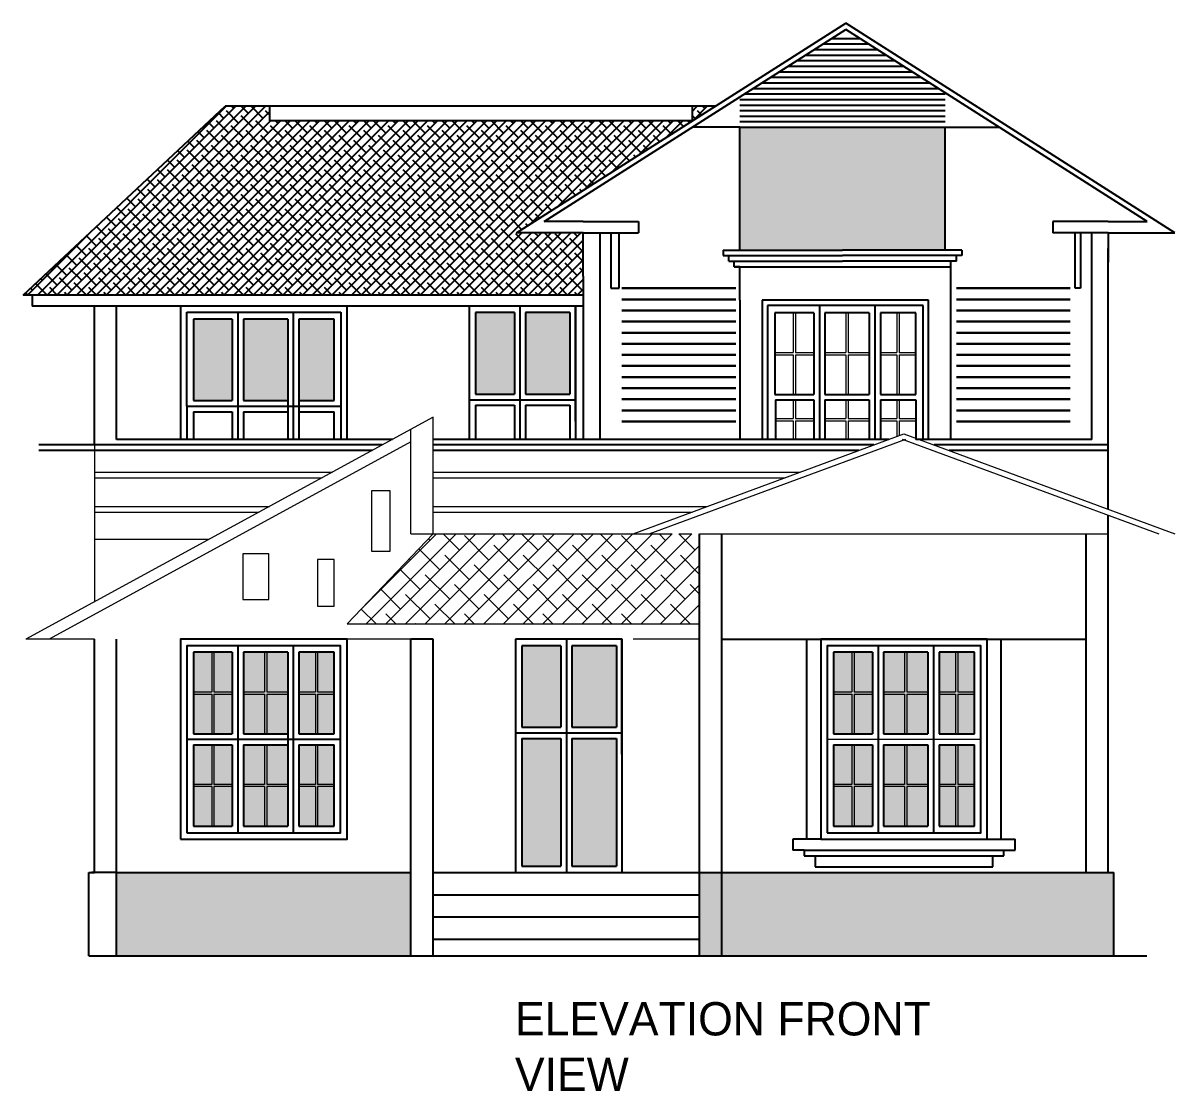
# Model space of a CAD drawing. Header units: inches. Extents: x -100 to 1476, y -184 to 112.
# Drawn here: x -58.85 to -48.48, y 40.73 to 50.35 of the extents above; entities that cross this region are included whole.
import ezdxf

# ---------------------------------------------------------------- set-up
doc = ezdxf.new("R2010")
doc.units = ezdxf.units.IN
doc.header["$MEASUREMENT"] = 0

msp = doc.modelspace()

# ---------------------------------------------------------------- hatches: boundary and pattern name
at = {"linetype": 'ByBlock'}
h = msp.add_hatch(dxfattribs=at)
h.set_pattern_fill('ANSI38', color=0, scale=0.5, style=0)
h.set_pattern_definition([(45, (-78.1642, -4.86991), (-0.044194174, 0.044194174), []), (135, (-78.1642, -4.86991), (-0.13258252, 0.044194174), [0.15625, -0.09375])])
h.paths.add_polyline_path([(-52.82219, 49.59745), (-52.82219, 49.46729), (-52.61784, 49.59745)])
h.paths.add_polyline_path([(-58.84819, 47.89745), (-53.80533, 47.89745), (-53.80533, 48.45895), (-54.40533, 48.45895), (-52.82219, 49.46729), (-56.62469, 49.46729), (-56.62469, 49.59745), (-57.02676, 49.59745)])
msp.add_hatch(color=40, dxfattribs=at).paths.add_polyline_path([(-50.54362, 49.40924), (-52.39362, 49.40924), (-52.39362, 48.30295), (-51.46862, 48.30295), (-50.54362, 48.30295)])
h = msp.add_hatch(color=256)
h.set_gradient(color1=(0, 0, 255), one_color=1, tint=1, name='SPHERICAL')
h.paths.add_polyline_path([(-54.42325, 47.73945), (-54.77325, 47.73945), (-54.77325, 47.00545), (-54.42325, 47.00545)])
h.paths.add_polyline_path([(-54.32325, 47.00545), (-53.92325, 47.00545), (-53.92325, 47.73945), (-54.32325, 47.73945)])
h = msp.add_hatch(color=22, dxfattribs=at)
h.set_gradient(color1=(0, 0, 255), one_color=1, tint=1, name='INVSPHERICAL')
h.paths.add_polyline_path([(-56.96433, 47.68145), (-57.31433, 47.68145), (-57.31433, 46.94745), (-56.96433, 46.94745)])
h.paths.add_polyline_path([(-56.86433, 46.94745), (-56.46433, 46.94745), (-56.46433, 47.68145), (-56.86433, 47.68145)])
h.paths.add_polyline_path([(-56.04633, 47.68145), (-56.36433, 47.68145), (-56.36433, 46.94745), (-56.04633, 46.94745)])
at = {"linetype": 'ByBlock', "lineweight": 18, "ltscale": 0.0008}
h = msp.add_hatch(dxfattribs=at)
h.set_pattern_fill('ANSI38', color=3)
h.set_pattern_definition([(45, (-78.1642, -4.86991), (-0.08838835, 0.08838835), []), (135, (-78.1642, -4.86991), (-0.26516504, 0.08838835), [0.3125, -0.1875])])
h.paths.add_polyline_path([(-52.75533, 45.74745), (-55.15533, 45.74745), (-55.93033, 44.93635), (-52.75533, 44.93635)])
at = {"linetype": 'ByBlock'}
h = msp.add_hatch(color=22, dxfattribs=at)
h.set_gradient(color1=(0, 0, 255), one_color=1, tint=1, name='INVHEMISPHERICAL')
h.paths.add_polyline_path([(-56.96433, 44.68145), (-57.31433, 44.68145), (-57.31433, 43.94745), (-56.96433, 43.94745)])
h.paths.add_polyline_path([(-56.86433, 43.94745), (-56.46433, 43.94745), (-56.46433, 44.68145), (-56.86433, 44.68145)])
h.paths.add_polyline_path([(-56.04633, 44.68145), (-56.36433, 44.68145), (-56.36433, 43.94745), (-56.04633, 43.94745)])
h.paths.add_polyline_path([(-56.36433, 43.11345), (-56.04633, 43.11345), (-56.04633, 43.84745), (-56.36433, 43.84745)])
h.paths.add_polyline_path([(-56.46433, 43.84745), (-56.86433, 43.84745), (-56.86433, 43.11345), (-56.46433, 43.11345)])
h.paths.add_polyline_path([(-56.96433, 43.84745), (-57.31433, 43.84745), (-57.31433, 43.11345), (-56.96433, 43.11345)])
h.paths.add_polyline_path([(-54.00533, 44.73945), (-54.35533, 44.73945), (-54.35533, 44.00545), (-54.00533, 44.00545)])
h.paths.add_polyline_path([(-54.35533, 42.75545), (-54.00533, 42.75545), (-54.00533, 43.90545), (-54.35533, 43.90545)])
h.paths.add_polyline_path([(-53.90533, 44.00545), (-53.50533, 44.00545), (-53.50533, 44.73945), (-53.90533, 44.73945)])
h.paths.add_polyline_path([(-53.90533, 42.75545), (-53.50533, 42.75545), (-53.50533, 43.90545), (-53.90533, 43.90545)])
h.paths.add_polyline_path([(-51.54933, 43.94745), (-51.19933, 43.94745), (-51.19933, 44.68145), (-51.54933, 44.68145)])
h.paths.add_polyline_path([(-51.54933, 43.11345), (-51.19933, 43.11345), (-51.19933, 43.84745), (-51.54933, 43.84745)])
h.paths.add_polyline_path([(-50.69933, 44.68145), (-51.09933, 44.68145), (-51.09933, 43.94745), (-50.69933, 43.94745)])
h.paths.add_polyline_path([(-50.28133, 44.68145), (-50.59933, 44.68145), (-50.59933, 43.94745), (-50.28133, 43.94745)])
h = msp.add_hatch(color=22, dxfattribs=at)
h.set_gradient(color1=(0, 0, 255), one_color=1, tint=1, name='INVHEMISPHERICAL')
h.paths.add_polyline_path([(-50.69933, 43.84745), (-51.09933, 43.84745), (-51.09933, 43.11345), (-50.69933, 43.11345)])
h.paths.add_polyline_path([(-50.28133, 43.84745), (-50.59933, 43.84745), (-50.59933, 43.11345), (-50.28133, 43.11345)])
h = msp.add_hatch(dxfattribs=at)
h.set_pattern_fill('HONEY', color=0, scale=0.25, style=0)
h.set_pattern_definition([(0, (-78.1642, -4.869908), (0.046875, 0.027063294), [0.03125, -0.0625]), (120, (-78.1642, -4.869908), (-0.046875, 0.027063294), [0.03125, -0.0625]), (60, (-78.1642, -4.869908), (1e-10, 0.054126588), [-0.0625, 0.03125])])
h.paths.add_polyline_path([(-52.75533, 42.69745), (-52.75533, 41.94745), (-49.02533, 41.94745), (-49.02533, 42.69745)])
h.paths.add_polyline_path([(-55.35533, 41.94745), (-55.35533, 42.69745), (-58.00533, 42.69745), (-58.00533, 41.94745)])

# ---------------------------------------------------------------- linework, layer by layer
at = {"color": 0, "linetype": 'ByBlock'}
for p, q in [((-54.40533, 48.45895), (-51.44033, 50.34744)), ((-48.47533, 48.45895), (-51.44033, 50.34744)), ((-54.15525, 48.55895), (-51.44033, 50.28816)), ((-51.56422, 50.20924), (-51.31643, 50.20924)), ((-48.7254, 48.55895), (-51.44033, 50.28816)), ((-51.72123, 50.10924), (-51.15943, 50.10924)), ((-51.64273, 50.15924), (-51.23793, 50.15924)), ((-51.87823, 50.00924), (-51.00243, 50.00924)), ((-51.79973, 50.05924), (-51.08093, 50.05924)), ((-52.03523, 49.90924), (-50.84542, 49.90924)), ((-51.95673, 49.95924), (-50.92392, 49.95924)), ((-52.19224, 49.80924), (-50.68842, 49.80924)), ((-52.11374, 49.85924), (-50.76692, 49.85924)), ((-52.34924, 49.70924), (-50.54362, 49.70924)), ((-52.27074, 49.75924), (-50.60992, 49.75924)), ((-58.84819, 47.89745), (-57.02676, 49.59745)), ((-52.39362, 49.65924), (-50.54362, 49.65924)), ((-52.39362, 49.60924), (-50.54362, 49.60924)), ((-52.39362, 49.55924), (-50.54362, 49.55924)), ((-52.39362, 49.50924), (-50.54362, 49.50924)), ((-52.39362, 49.40924), (-52.82025, 49.40924)), ((-52.39362, 49.45924), (-50.54362, 49.45924)), ((-52.39362, 48.30295), (-52.39362, 49.40924)), ((-52.39362, 49.40924), (-50.54362, 49.40924)), ((-50.54362, 48.30295), (-50.54362, 49.40924)), ((-50.54362, 49.40924), (-50.0604, 49.40924)), ((-53.80533, 48.55895), (-54.15525, 48.55895)), ((-53.80533, 48.55895), (-53.30533, 48.55895)), ((-53.30533, 48.55895), (-53.30533, 48.45895)), ((-49.07533, 48.55895), (-49.57533, 48.55895)), ((-49.57533, 48.55895), (-49.57533, 48.45895)), ((-49.07533, 48.55895), (-48.7254, 48.55895)), ((-53.80533, 48.45895), (-54.40533, 48.45895)), ((-53.80533, 48.06795), (-53.80533, 48.45895)), ((-53.80533, 48.45895), (-53.30533, 48.45895)), ((-53.65533, 48.45895), (-53.65533, 46.59745)), ((-53.55533, 48.45895), (-53.55533, 47.95895)), ((-53.48033, 47.95895), (-53.48033, 48.45895)), ((-49.07533, 48.45895), (-49.57533, 48.45895)), ((-49.37533, 47.95895), (-49.37533, 48.45895)), ((-49.32533, 48.45895), (-49.32533, 47.95895)), ((-49.07533, 48.45895), (-49.07533, 48.19295)), ((-49.07533, 48.45895), (-48.47533, 48.45895)), ((-52.54362, 48.30295), (-51.46862, 48.30295)), ((-52.54362, 48.30295), (-52.54362, 48.25295)), ((-52.54362, 48.25295), (-51.46862, 48.25295)), ((-52.49362, 48.20295), (-52.49362, 48.25295)), ((-50.39362, 48.30295), (-51.46862, 48.30295)), ((-50.39362, 48.25295), (-51.46862, 48.25295)), ((-50.44362, 48.20295), (-50.44362, 48.25295)), ((-50.39362, 48.30295), (-50.39362, 48.25295)), ((-49.07533, 48.06795), (-49.07533, 48.31795)), ((-52.49362, 48.20295), (-51.46862, 48.20295)), ((-52.44362, 48.15295), (-52.44362, 48.20295)), ((-52.39362, 48.15295), (-52.44362, 48.15295)), ((-52.44362, 48.15295), (-50.49362, 48.15295)), ((-52.39362, 47.85295), (-52.39362, 48.15295)), ((-50.44362, 48.20295), (-51.46862, 48.20295)), ((-50.49362, 48.15295), (-50.49362, 48.20295)), ((-50.49362, 47.85295), (-50.49362, 48.15295)), ((-53.80533, 48.06795), (-53.80533, 46.59745)), ((-53.55533, 47.95895), (-53.48033, 47.95895)), ((-53.45522, 47.95895), (-52.43099, 47.95895)), ((-52.43099, 47.95895), (-53.45522, 47.95895)), ((-50.44362, 47.95895), (-49.41939, 47.95895)), ((-49.41939, 47.95895), (-50.44362, 47.95895)), ((-49.32533, 47.95895), (-49.37533, 47.95895)), ((-58.76698, 47.89745), (-58.76698, 47.79745)), ((-53.45522, 47.85895), (-52.43099, 47.85895)), ((-52.43099, 47.85895), (-53.45522, 47.85895)), ((-50.44362, 47.85895), (-49.41939, 47.85895)), ((-49.41939, 47.85895), (-50.44362, 47.85895)), ((-58.20533, 47.79745), (-58.76698, 47.79745)), ((-58.20533, 46.54745), (-58.20533, 47.79745)), ((-57.37233, 46.89745), (-57.37233, 47.74225)), ((-57.37233, 47.74225), (-55.98776, 47.74225)), ((-55.98776, 47.74225), (-55.98776, 46.84745)), ((-53.45522, 47.75895), (-52.43099, 47.75895)), ((-52.43099, 47.75895), (-53.45522, 47.75895)), ((-51.22762, 47.73695), (-51.22762, 47.00295)), ((-51.12762, 47.73695), (-51.12762, 47.00295)), ((-50.44362, 47.75895), (-49.41939, 47.75895)), ((-49.41939, 47.75895), (-50.44362, 47.75895)), ((-53.45522, 47.65895), (-52.43099, 47.65895)), ((-52.43099, 47.65895), (-53.45522, 47.65895)), ((-50.44362, 47.65895), (-49.41939, 47.65895)), ((-49.41939, 47.65895), (-50.44362, 47.65895)), ((-53.45522, 47.55895), (-52.43099, 47.55895)), ((-52.43099, 47.55895), (-53.45522, 47.55895)), ((-50.44362, 47.55895), (-49.41939, 47.55895)), ((-49.41939, 47.55895), (-50.44362, 47.55895)), ((-53.45522, 47.45895), (-52.43099, 47.45895)), ((-52.43099, 47.45895), (-53.45522, 47.45895)), ((-50.44362, 47.45895), (-49.41939, 47.45895)), ((-49.41939, 47.45895), (-50.44362, 47.45895)), ((-53.45522, 47.35895), (-52.43099, 47.35895)), ((-52.43099, 47.35895), (-53.45522, 47.35895)), ((-50.44362, 47.35895), (-49.41939, 47.35895)), ((-49.41939, 47.35895), (-50.44362, 47.35895)), ((-53.45522, 47.25895), (-52.43099, 47.25895)), ((-52.43099, 47.25895), (-53.45522, 47.25895)), ((-50.44362, 47.25895), (-49.41939, 47.25895)), ((-49.41939, 47.25895), (-50.44362, 47.25895)), ((-53.45522, 47.15895), (-52.43099, 47.15895)), ((-52.43099, 47.15895), (-53.45522, 47.15895)), ((-50.44362, 47.15895), (-49.41939, 47.15895)), ((-49.41939, 47.15895), (-50.44362, 47.15895)), ((-53.45522, 47.05895), (-52.43099, 47.05895)), ((-52.43099, 47.05895), (-53.45522, 47.05895)), ((-50.44362, 47.05895), (-49.41939, 47.05895)), ((-49.41939, 47.05895), (-50.44362, 47.05895)), ((-57.37233, 46.89745), (-57.37233, 46.59745)), ((-54.83125, 46.95545), (-54.83125, 46.59745)), ((-53.45522, 46.95895), (-52.43099, 46.95895)), ((-52.43099, 46.95895), (-53.45522, 46.95895)), ((-52.07374, 46.95295), (-52.07374, 46.59745)), ((-51.72762, 46.95295), (-51.72762, 46.59745)), ((-51.62762, 46.95295), (-51.62762, 46.59745)), ((-50.80962, 46.95295), (-50.80962, 46.59745)), ((-50.44362, 46.95895), (-49.41939, 46.95895)), ((-49.41939, 46.95895), (-50.44362, 46.95895)), ((-55.98776, 46.84745), (-55.98776, 46.59745)), ((-53.45522, 46.85895), (-52.43099, 46.85895)), ((-52.43099, 46.85895), (-53.45522, 46.85895)), ((-50.44362, 46.85895), (-49.41939, 46.85895)), ((-49.41939, 46.85895), (-50.44362, 46.85895)), ((-53.45522, 46.75895), (-52.43099, 46.75895)), ((-52.43099, 46.75895), (-53.45522, 46.75895)), ((-50.44362, 46.75895), (-49.41939, 46.75895)), ((-49.41939, 46.75895), (-50.44362, 46.75895)), ((-58.20533, 46.54745), (-58.70533, 46.54745)), ((-52.75533, 41.94745), (-52.75533, 45.74745)), ((-52.55533, 41.94745), (-52.55533, 45.74745)), ((-51.79033, 42.99745), (-51.79033, 44.79745)), ((-50.04033, 42.99745), (-50.04033, 44.79745)), ((-50.69933, 43.84745), (-50.69933, 43.11345)), ((-51.66533, 42.99745), (-51.91533, 42.99745)), ((-51.91533, 42.99745), (-51.91533, 42.89745)), ((-50.16533, 42.99745), (-49.91533, 42.99745)), ((-49.91533, 42.89745), (-49.91533, 42.99745)), ((-51.81533, 42.89745), (-51.91533, 42.89745)), ((-51.81533, 42.89745), (-51.81533, 42.84745)), ((-51.81533, 42.89745), (-50.01533, 42.89745)), ((-51.81533, 42.84745), (-50.01533, 42.84745)), ((-51.71533, 42.84745), (-51.71533, 42.74745)), ((-50.11533, 42.74745), (-50.11533, 42.84745)), ((-50.01533, 42.89745), (-49.91533, 42.89745)), ((-50.01533, 42.84745), (-50.01533, 42.89745)), ((-51.71533, 42.74745), (-50.11533, 42.74745)), ((-58.00533, 42.69745), (-58.23033, 42.69745))]:
    msp.add_line(p, q, dxfattribs=at)
at = {"color": 0}
for p, q in [((-52.61784, 49.59745), (-57.02676, 49.59745)), ((-53.80533, 47.89745), (-58.84819, 47.89745)), ((-53.80533, 47.79745), (-58.40411, 47.79745))]:
    msp.add_line(p, q, dxfattribs=at)
for p, q in [((-49.22533, 46.59745), (-49.22533, 48.45895)), ((-49.07533, 45.96876), (-49.07533, 48.06795)), ((-52.39362, 47.85295), (-52.39362, 46.59745)), ((-50.69362, 47.85295), (-52.19362, 47.85295)), ((-52.19362, 47.85295), (-52.19362, 46.59745)), ((-50.69362, 46.59745), (-50.69362, 47.85295)), ((-50.49362, 46.59745), (-50.49362, 47.85295)), ((-58.20533, 46.54745), (-58.20533, 47.79745)), ((-58.00533, 46.59745), (-58.00533, 47.79745)), ((-56.91433, 47.73945), (-56.91433, 46.59745)), ((-56.41433, 47.73945), (-56.41433, 46.59745)), ((-55.07325, 47.79745), (-55.67325, 47.79745)), ((-54.83125, 47.79745), (-54.83125, 46.95545)), ((-54.42325, 47.73945), (-54.77325, 47.73945)), ((-54.77325, 47.73945), (-54.77325, 47.00545)), ((-54.42325, 47.73945), (-54.42325, 47.00545)), ((-54.37325, 47.79745), (-54.37325, 46.59745)), ((-53.92325, 47.73945), (-54.32325, 47.73945)), ((-54.32325, 47.73945), (-54.32325, 47.00545)), ((-53.92325, 47.73945), (-53.92325, 47.00545)), ((-53.87325, 47.79745), (-53.87325, 46.59745)), ((-50.74362, 47.80295), (-52.14362, 47.80295)), ((-52.14362, 47.80295), (-52.14362, 46.59745)), ((-51.72762, 47.73695), (-52.07762, 47.73695)), ((-52.07762, 47.73695), (-52.07762, 47.00295)), ((-51.72762, 47.73695), (-51.72762, 47.00295)), ((-51.67762, 47.79495), (-51.67762, 46.59745)), ((-51.22762, 47.73695), (-51.62762, 47.73695)), ((-51.62762, 47.73695), (-51.62762, 47.00295)), ((-51.17762, 47.79495), (-51.17762, 46.59745)), ((-50.80962, 47.73695), (-51.12762, 47.73695)), ((-50.80962, 47.00295), (-50.80962, 47.73695)), ((-50.74362, 46.59745), (-50.74362, 47.80295)), ((-56.96433, 47.68145), (-57.31433, 47.68145)), ((-57.31433, 47.68145), (-57.31433, 46.94745)), ((-56.96433, 47.68145), (-56.96433, 46.94745)), ((-56.46433, 47.68145), (-56.86433, 47.68145)), ((-56.86433, 47.68145), (-56.86433, 46.94745)), ((-56.46433, 47.68145), (-56.46433, 46.59745)), ((-56.04633, 47.68145), (-56.36433, 47.68145)), ((-56.36433, 47.68145), (-56.36433, 46.59745)), ((-56.04633, 46.94745), (-56.04633, 47.68145)), ((-54.77325, 47.00545), (-54.42325, 47.00545)), ((-54.32325, 47.00545), (-53.92325, 47.00545)), ((-52.07762, 47.00295), (-51.72762, 47.00295)), ((-51.62762, 47.00295), (-51.22762, 47.00295)), ((-51.12762, 47.00295), (-50.80962, 47.00295)), ((-57.37233, 46.89745), (-56.91433, 46.89745)), ((-57.31433, 46.94745), (-56.96433, 46.94745)), ((-56.91433, 46.89745), (-56.41433, 46.89745)), ((-56.86433, 46.94745), (-56.46433, 46.94745)), ((-56.41433, 46.89745), (-55.98833, 46.89745)), ((-56.36433, 46.94745), (-56.04633, 46.94745)), ((-54.83125, 46.95545), (-54.37325, 46.95545)), ((-54.77325, 46.90545), (-54.77325, 46.59745)), ((-54.77325, 46.90545), (-54.42325, 46.90545)), ((-54.42325, 46.90545), (-54.42325, 46.59745)), ((-54.37325, 46.95545), (-53.87325, 46.95545)), ((-54.32325, 46.90545), (-54.32325, 46.59745)), ((-54.32325, 46.90545), (-53.92325, 46.90545)), ((-53.92325, 46.90545), (-53.92325, 46.59745)), ((-52.07374, 46.95295), (-51.72762, 46.95295)), ((-51.62762, 46.95295), (-51.22762, 46.95295)), ((-51.22762, 46.95295), (-51.22762, 46.59745)), ((-51.12762, 46.95295), (-51.12762, 46.59745)), ((-51.12762, 46.95295), (-50.80962, 46.95295)), ((-57.31433, 46.84745), (-57.31433, 46.59745)), ((-57.31433, 46.84745), (-56.96433, 46.84745)), ((-56.96433, 46.84745), (-56.96433, 46.59745)), ((-56.86433, 46.84745), (-56.86433, 46.59745)), ((-56.86433, 46.84745), (-56.46433, 46.84745)), ((-56.36433, 46.84745), (-56.04633, 46.84745)), ((-56.04633, 46.59745), (-56.04633, 46.84745)), ((-55.52212, 46.59745), (-58.00533, 46.59745)), ((-51.05088, 46.59745), (-55.15533, 46.59745)), ((-49.22533, 46.59745), (-50.80962, 46.59745)), ((-55.70552, 46.49745), (-58.70533, 46.49745)), ((-55.61382, 46.54745), (-58.20533, 46.54745)), ((-51.18644, 46.54745), (-55.15533, 46.54745)), ((-51.322, 46.49745), (-55.15533, 46.49745)), ((-49.07533, 46.54745), (-50.64422, 46.54745)), ((-49.07533, 46.49745), (-50.50866, 46.49745)), ((-49.07533, 45.21548), (-49.07533, 45.91546)), ((-49.27533, 42.69745), (-49.27533, 45.74745)), ((-49.07533, 42.69745), (-49.07533, 45.74745)), ((-58.20533, 42.69745), (-58.20533, 44.79745)), ((-58.00533, 41.94745), (-58.00533, 44.79745)), ((-56.91433, 44.73945), (-56.91433, 43.05545)), ((-56.41433, 44.73945), (-56.41433, 43.05545)), ((-55.35533, 41.94745), (-55.35533, 44.79745)), ((-55.15533, 44.79745), (-55.35533, 44.79745)), ((-55.15533, 41.94745), (-55.15533, 44.79745)), ((-53.45533, 44.79745), (-54.41333, 44.79745)), ((-54.41333, 44.79745), (-54.41333, 43.95545)), ((-54.00533, 44.73945), (-54.35533, 44.73945)), ((-54.35533, 44.73945), (-54.35533, 44.00545)), ((-54.00533, 44.73945), (-54.00533, 44.00545)), ((-53.95533, 44.79745), (-53.95533, 42.69745)), ((-53.50533, 44.73945), (-53.90533, 44.73945)), ((-53.90533, 44.73945), (-53.90533, 44.00545)), ((-53.50533, 44.73945), (-53.50533, 44.00545)), ((-53.45533, 44.79745), (-53.45533, 42.69745)), ((-52.75533, 44.79745), (-52.75533, 44.79745)), ((-52.55533, 44.79745), (-49.27533, 44.79745)), ((-51.14933, 44.73945), (-51.14933, 43.05545)), ((-50.64933, 44.73945), (-50.64933, 43.05545)), ((-56.96433, 44.68145), (-57.31433, 44.68145)), ((-57.31433, 44.68145), (-57.31433, 43.94745)), ((-56.96433, 44.68145), (-56.96433, 43.94745)), ((-56.46433, 44.68145), (-56.86433, 44.68145)), ((-56.86433, 44.68145), (-56.86433, 43.94745)), ((-56.46433, 44.68145), (-56.46433, 43.11345)), ((-56.04633, 44.68145), (-56.36433, 44.68145)), ((-56.36433, 44.68145), (-56.36433, 43.94745)), ((-56.04633, 43.94745), (-56.04633, 44.68145)), ((-51.19933, 44.68145), (-51.54933, 44.68145)), ((-51.54933, 44.68145), (-51.54933, 43.94745)), ((-51.19933, 44.68145), (-51.19933, 43.94745)), ((-50.69933, 44.68145), (-51.09933, 44.68145)), ((-51.09933, 44.68145), (-51.09933, 43.94745)), ((-50.69933, 44.68145), (-50.69933, 43.94745)), ((-50.28133, 44.68145), (-50.59933, 44.68145)), ((-50.59933, 44.68145), (-50.59933, 43.94745)), ((-50.28133, 43.94745), (-50.28133, 44.68145)), ((-54.35533, 44.00545), (-54.00533, 44.00545)), ((-53.90533, 44.00545), (-53.50533, 44.00545)), ((-57.37233, 43.89745), (-56.91433, 43.89745)), ((-57.31433, 43.94745), (-56.96433, 43.94745)), ((-56.91433, 43.89745), (-56.41433, 43.89745)), ((-56.86433, 43.94745), (-56.46433, 43.94745)), ((-56.41433, 43.89745), (-55.98833, 43.89745)), ((-56.36433, 43.94745), (-56.04633, 43.94745)), ((-54.41333, 43.95545), (-53.95533, 43.95545)), ((-54.41333, 43.95545), (-54.41333, 42.69745)), ((-54.35533, 43.90545), (-54.35533, 42.75545)), ((-54.35533, 43.90545), (-54.00533, 43.90545)), ((-54.00533, 43.90545), (-54.00533, 42.75545)), ((-53.95533, 43.95545), (-53.45533, 43.95545)), ((-53.90533, 43.90545), (-53.90533, 42.75545)), ((-53.90533, 43.90545), (-53.50533, 43.90545)), ((-53.50533, 43.90545), (-53.50533, 42.75545)), ((-51.54933, 43.94745), (-51.19933, 43.94745)), ((-51.09933, 43.94745), (-50.69933, 43.94745)), ((-50.59933, 43.94745), (-50.28133, 43.94745)), ((-57.31433, 43.84745), (-57.31433, 43.11345)), ((-57.31433, 43.84745), (-56.96433, 43.84745)), ((-56.96433, 43.84745), (-56.96433, 43.11345)), ((-56.86433, 43.84745), (-56.86433, 43.11345)), ((-56.86433, 43.84745), (-56.46433, 43.84745)), ((-56.36433, 43.84745), (-56.04633, 43.84745)), ((-56.36433, 43.84745), (-56.36433, 43.11345)), ((-56.04633, 43.11345), (-56.04633, 43.84745)), ((-51.54933, 43.84745), (-51.54933, 43.11345)), ((-51.54933, 43.84745), (-51.19933, 43.84745)), ((-51.19933, 43.84745), (-51.19933, 43.11345)), ((-51.09933, 43.84745), (-51.09933, 43.11345)), ((-51.09933, 43.84745), (-50.69933, 43.84745)), ((-50.59933, 43.84745), (-50.28133, 43.84745)), ((-50.59933, 43.84745), (-50.59933, 43.11345)), ((-50.28133, 43.11345), (-50.28133, 43.84745)), ((-57.31433, 43.11345), (-56.96433, 43.11345)), ((-56.86433, 43.11345), (-56.46433, 43.11345)), ((-56.36433, 43.11345), (-56.04633, 43.11345)), ((-51.54933, 43.11345), (-51.19933, 43.11345)), ((-51.09933, 43.11345), (-50.69933, 43.11345)), ((-50.59933, 43.11345), (-50.28133, 43.11345)), ((-54.35533, 42.75545), (-54.00533, 42.75545)), ((-53.90533, 42.75545), (-53.50533, 42.75545)), ((-58.25533, 42.69745), (-58.20533, 42.69745)), ((-58.25533, 41.94745), (-58.25533, 42.69745)), ((-58.00533, 42.69745), (-55.35533, 42.69745)), ((-55.15533, 42.69745), (-49.02533, 42.69745)), ((-54.41333, 42.69745), (-53.45533, 42.69745)), ((-49.02533, 41.94745), (-49.02533, 42.69745)), ((-55.15533, 42.49745), (-52.75533, 42.49745)), ((-55.15533, 42.29745), (-52.75533, 42.29745)), ((-55.15533, 42.09745), (-52.75533, 42.09745)), ((-58.25533, 41.94745), (-48.72816, 41.94745))]:
    msp.add_line(p, q)
at = {"linetype": 'ByBlock', "lineweight": 18, "ltscale": 3}
for p, q in [((-51.91262, 47.73695), (-51.91262, 47.37995)), ((-51.89262, 47.73695), (-51.89262, 47.37995)), ((-51.43762, 47.73695), (-51.43762, 47.37995)), ((-51.41762, 47.73695), (-51.41762, 47.37995)), ((-50.97862, 47.73695), (-50.97862, 47.37995)), ((-50.95862, 47.73695), (-50.95862, 47.37995)), ((-52.07762, 47.37995), (-51.91262, 47.37995)), ((-52.07762, 47.35995), (-51.91262, 47.35995)), ((-51.91262, 47.35995), (-51.91262, 47.00295)), ((-51.89262, 47.37995), (-51.72762, 47.37995)), ((-51.89262, 47.35995), (-51.72762, 47.35995)), ((-51.89262, 47.35995), (-51.89262, 47.00295)), ((-51.62762, 47.37995), (-51.43762, 47.37995)), ((-51.62762, 47.35995), (-51.43762, 47.35995)), ((-51.43762, 47.35995), (-51.43762, 47.00295)), ((-51.41762, 47.37995), (-51.22762, 47.37995)), ((-51.41762, 47.35995), (-51.22762, 47.35995)), ((-51.41762, 47.35995), (-51.41762, 47.00295)), ((-51.12762, 47.37995), (-50.97862, 47.37995)), ((-51.12762, 47.35995), (-50.97862, 47.35995)), ((-50.97862, 47.35995), (-50.97862, 47.00295)), ((-50.95862, 47.37995), (-50.80962, 47.37995)), ((-50.95862, 47.35995), (-50.80962, 47.35995)), ((-50.95862, 47.35995), (-50.95862, 47.00295)), ((-51.91262, 46.95295), (-51.91262, 46.7852)), ((-51.89262, 46.95295), (-51.89262, 46.7852)), ((-51.43762, 46.95295), (-51.43762, 46.7852)), ((-51.41762, 46.95295), (-51.41762, 46.7852)), ((-50.97862, 46.95295), (-50.97862, 46.7852)), ((-50.95862, 46.95295), (-50.95862, 46.7852)), ((-52.07374, 46.7852), (-51.91262, 46.7852)), ((-51.89262, 46.7852), (-51.72762, 46.7852)), ((-51.62762, 46.7852), (-51.43762, 46.7852)), ((-51.41762, 46.7852), (-51.22762, 46.7852)), ((-51.12762, 46.7852), (-50.97862, 46.7852)), ((-50.95862, 46.7852), (-50.80962, 46.7852)), ((-52.07374, 46.7652), (-51.91262, 46.7652)), ((-51.91262, 46.7652), (-51.91262, 46.59745)), ((-51.89262, 46.7652), (-51.72762, 46.7652)), ((-51.89262, 46.7652), (-51.89262, 46.59745)), ((-51.62762, 46.7652), (-51.43762, 46.7652)), ((-51.43762, 46.7652), (-51.43762, 46.59745)), ((-51.41762, 46.7652), (-51.22762, 46.7652)), ((-51.41762, 46.7652), (-51.41762, 46.59745)), ((-51.12762, 46.7652), (-50.97862, 46.7652)), ((-50.97862, 46.7652), (-50.97862, 46.6241)), ((-50.95862, 46.7652), (-50.95862, 46.63148)), ((-50.95862, 46.7652), (-50.80962, 46.7652)), ((-57.14933, 44.68145), (-57.14933, 44.32445)), ((-57.12933, 44.68145), (-57.12933, 44.32445)), ((-56.67433, 44.68145), (-56.67433, 44.32445)), ((-56.65433, 44.68145), (-56.65433, 44.32445)), ((-56.21533, 44.68145), (-56.21533, 44.32445)), ((-56.19533, 44.68145), (-56.19533, 44.32445)), ((-51.38433, 44.68145), (-51.38433, 44.32445)), ((-51.36433, 44.68145), (-51.36433, 44.32445)), ((-50.90933, 44.68145), (-50.90933, 44.32445)), ((-50.88933, 44.68145), (-50.88933, 44.32445)), ((-50.45033, 44.68145), (-50.45033, 44.32445)), ((-50.43033, 44.68145), (-50.43033, 44.32445)), ((-57.31433, 44.32445), (-57.14933, 44.32445)), ((-57.31433, 44.30445), (-57.14933, 44.30445)), ((-57.14933, 44.30445), (-57.14933, 43.94745)), ((-57.12933, 44.32445), (-56.96433, 44.32445)), ((-57.12933, 44.30445), (-56.96433, 44.30445)), ((-57.12933, 44.30445), (-57.12933, 43.94745)), ((-56.86433, 44.32445), (-56.67433, 44.32445)), ((-56.86433, 44.30445), (-56.67433, 44.30445)), ((-56.67433, 44.30445), (-56.67433, 43.94745)), ((-56.65433, 44.32445), (-56.46433, 44.32445)), ((-56.65433, 44.30445), (-56.65433, 43.94745)), ((-56.65433, 44.30445), (-56.46433, 44.30445)), ((-56.36433, 44.32445), (-56.21533, 44.32445)), ((-56.36433, 44.30445), (-56.21533, 44.30445)), ((-56.21533, 44.30445), (-56.21533, 43.94745)), ((-56.19533, 44.32445), (-56.04633, 44.32445)), ((-56.19533, 44.30445), (-56.04633, 44.30445)), ((-56.19533, 44.30445), (-56.19533, 43.94745)), ((-51.54933, 44.32445), (-51.38433, 44.32445)), ((-51.54933, 44.30445), (-51.38433, 44.30445)), ((-51.38433, 44.30445), (-51.38433, 43.94745)), ((-51.36433, 44.32445), (-51.19933, 44.32445)), ((-51.36433, 44.30445), (-51.19933, 44.30445)), ((-51.36433, 44.30445), (-51.36433, 43.94745)), ((-51.09933, 44.32445), (-50.90933, 44.32445)), ((-51.09933, 44.30445), (-50.90933, 44.30445)), ((-50.90933, 44.30445), (-50.90933, 43.94745)), ((-50.88933, 44.32445), (-50.69933, 44.32445)), ((-50.88933, 44.30445), (-50.69933, 44.30445)), ((-50.88933, 44.30445), (-50.88933, 43.94745)), ((-50.59933, 44.32445), (-50.45033, 44.32445)), ((-50.59933, 44.30445), (-50.45033, 44.30445)), ((-50.45033, 44.30445), (-50.45033, 43.94745)), ((-50.43033, 44.32445), (-50.28133, 44.32445)), ((-50.43033, 44.30445), (-50.28133, 44.30445)), ((-50.43033, 44.30445), (-50.43033, 43.94745)), ((-51.60733, 43.89745), (-50.22333, 43.89745)), ((-57.14933, 43.84745), (-57.14933, 43.49045)), ((-57.12933, 43.84745), (-57.12933, 43.49045)), ((-56.67433, 43.84745), (-56.67433, 43.49045)), ((-56.65433, 43.84745), (-56.65433, 43.49045)), ((-56.21533, 43.84745), (-56.21533, 43.49045)), ((-56.19533, 43.84745), (-56.19533, 43.49045)), ((-51.38433, 43.84745), (-51.38433, 43.49045)), ((-51.36433, 43.84745), (-51.36433, 43.49045)), ((-50.90933, 43.84745), (-50.90933, 43.49045)), ((-50.88933, 43.84745), (-50.88933, 43.49045)), ((-50.45033, 43.84745), (-50.45033, 43.49045)), ((-50.43033, 43.84745), (-50.43033, 43.49045)), ((-57.14933, 43.49045), (-57.31433, 43.49045)), ((-57.14933, 43.47045), (-57.31433, 43.47045)), ((-57.14933, 43.47045), (-57.14933, 43.11345)), ((-56.96433, 43.49045), (-57.12933, 43.49045)), ((-57.12933, 43.47045), (-57.12933, 43.11345)), ((-56.96433, 43.47045), (-57.12933, 43.47045)), ((-56.67433, 43.49045), (-56.86433, 43.49045)), ((-56.67433, 43.47045), (-56.86433, 43.47045)), ((-56.67433, 43.47045), (-56.67433, 43.11345)), ((-56.46433, 43.49045), (-56.65433, 43.49045)), ((-56.65433, 43.47045), (-56.65433, 43.11345)), ((-56.46433, 43.47045), (-56.65433, 43.47045)), ((-56.21533, 43.49045), (-56.36433, 43.49045)), ((-56.21533, 43.47045), (-56.36433, 43.47045)), ((-56.21533, 43.47045), (-56.21533, 43.11345)), ((-56.04633, 43.49045), (-56.19533, 43.49045)), ((-56.04633, 43.47045), (-56.19533, 43.47045)), ((-56.19533, 43.47045), (-56.19533, 43.11345)), ((-51.38433, 43.49045), (-51.54933, 43.49045)), ((-51.38433, 43.47045), (-51.54933, 43.47045)), ((-51.38433, 43.47045), (-51.38433, 43.11345)), ((-51.19933, 43.49045), (-51.36433, 43.49045)), ((-51.19933, 43.47045), (-51.36433, 43.47045)), ((-51.36433, 43.47045), (-51.36433, 43.11345)), ((-50.90933, 43.49045), (-51.09933, 43.49045)), ((-50.90933, 43.47045), (-51.09933, 43.47045)), ((-50.90933, 43.47045), (-50.90933, 43.11345)), ((-50.69933, 43.49045), (-50.88933, 43.49045)), ((-50.69933, 43.47045), (-50.88933, 43.47045)), ((-50.88933, 43.47045), (-50.88933, 43.11345)), ((-50.45033, 43.49045), (-50.59933, 43.49045)), ((-50.45033, 43.47045), (-50.59933, 43.47045)), ((-50.45033, 43.47045), (-50.45033, 43.11345)), ((-50.28133, 43.49045), (-50.43033, 43.49045)), ((-50.28133, 43.47045), (-50.43033, 43.47045)), ((-50.43033, 43.47045), (-50.43033, 43.11345)), ((-50.44033, 43.05545), (-50.44033, 43.05545))]:
    msp.add_line(p, q, dxfattribs=at)
at = {"color": 3, "linetype": 'ByBlock', "lineweight": 18, "ltscale": 0.0008}
for p, q in [((-55.15533, 46.79745), (-58.82328, 44.79745)), ((-55.15533, 45.74745), (-55.15533, 46.79745)), ((-55.35533, 45.74745), (-55.35533, 46.68839)), ((-55.35533, 46.57449), (-58.61439, 44.79745)), ((-53.35533, 45.74745), (-50.91533, 46.64745)), ((-53.21085, 45.74745), (-50.89803, 46.60053)), ((-50.93263, 46.60053), (-48.61981, 45.74745)), ((-50.91533, 46.64745), (-48.47533, 45.74745)), ((-58.20533, 46.54745), (-58.20533, 45.69745)), ((-58.20533, 46.30294), (-56.06224, 46.30294)), ((-55.15533, 46.30294), (-51.84932, 46.30294)), ((-58.20533, 46.25294), (-56.15394, 46.25294)), ((-55.15533, 46.25294), (-51.98488, 46.25294)), ((-58.20533, 45.99362), (-56.62953, 45.99362)), ((-55.15533, 45.99362), (-52.68793, 45.99362)), ((-58.20533, 45.94362), (-56.72123, 45.94362)), ((-55.15533, 45.94362), (-52.82349, 45.94362)), ((-55.15533, 45.74745), (-55.93033, 44.93635)), ((-55.35533, 45.74745), (-53.00269, 45.74745)), ((-52.94435, 45.74745), (-52.82591, 45.74745)), ((-52.75533, 45.74745), (-49.07533, 45.74745)), ((-57.1727, 45.69745), (-58.20533, 45.69745)), ((-58.20533, 45.69745), (-58.20533, 45.13439)), ((-55.93033, 44.93635), (-52.75533, 44.93635)), ((-58.20533, 44.79745), (-58.82328, 44.79745)), ((-55.35533, 44.79745), (-55.95533, 44.79745)), ((-52.75533, 44.79745), (-53.35533, 44.79745))]:
    msp.add_line(p, q, dxfattribs=at)
at = {"color": 0, "linetype": 'ByBlock'}
msp.add_lwpolyline([(-52.82219, 49.59745), (-52.82219, 49.46729), (-56.62469, 49.46729), (-56.62469, 49.59745)], dxfattribs=at)
msp.add_lwpolyline([(-55.93033, 46.59745), (-55.93033, 47.79745), (-57.43033, 47.79745), (-57.43033, 46.59745)])
for points in [[(-53.87325, 47.79745), (-53.87325, 47.79745), (-53.87325, 46.76339), (-53.87325, 46.76339)], [(-49.37533, 46.54745), (-49.37533, 46.54745)], [(-57.43033, 42.99745), (-55.93033, 42.99745), (-55.93033, 44.79745), (-57.43033, 44.79745)], [(-57.37233, 43.05545), (-55.98833, 43.05545), (-55.98833, 44.73945), (-57.37233, 44.73945)], [(-53.45533, 44.79745), (-53.45533, 44.79745), (-53.45533, 43.76339), (-53.45533, 43.76339)], [(-51.66533, 42.99745), (-50.16533, 42.99745), (-50.16533, 44.79745), (-51.66533, 44.79745)], [(-51.60733, 43.05545), (-50.22333, 43.05545), (-50.22333, 44.73945), (-51.60733, 44.73945)]]:
    msp.add_lwpolyline(points, close=True)
at = {"color": 3, "linetype": 'ByBlock', "lineweight": 18, "ltscale": 0.0008}
for points in [[(-55.54168, 46.13598), (-55.70966, 46.13598), (-55.70966, 45.59083), (-55.54168, 45.59083)], [(-56.63355, 45.56656), (-56.86873, 45.56656), (-56.86873, 45.1556), (-56.63355, 45.1556)], [(-56.04562, 45.51623), (-56.1968, 45.51623), (-56.1968, 45.09689), (-56.04562, 45.09689)]]:
    msp.add_lwpolyline(points, close=True, dxfattribs=at)

# ---------------------------------------------------------------- texts
at = {"color": 0, "linetype": 'ByBlock', "insert": (-54.41882, 41.53002), "char_height": 0.3, "width": 3.8813888, "attachment_point": 1}
msp.add_mtext('{\\fVani|b0|i0|c0|p34;ELEVATION FRONT  VIEW}', dxfattribs=at)

doc.saveas('drawing.dxf')
